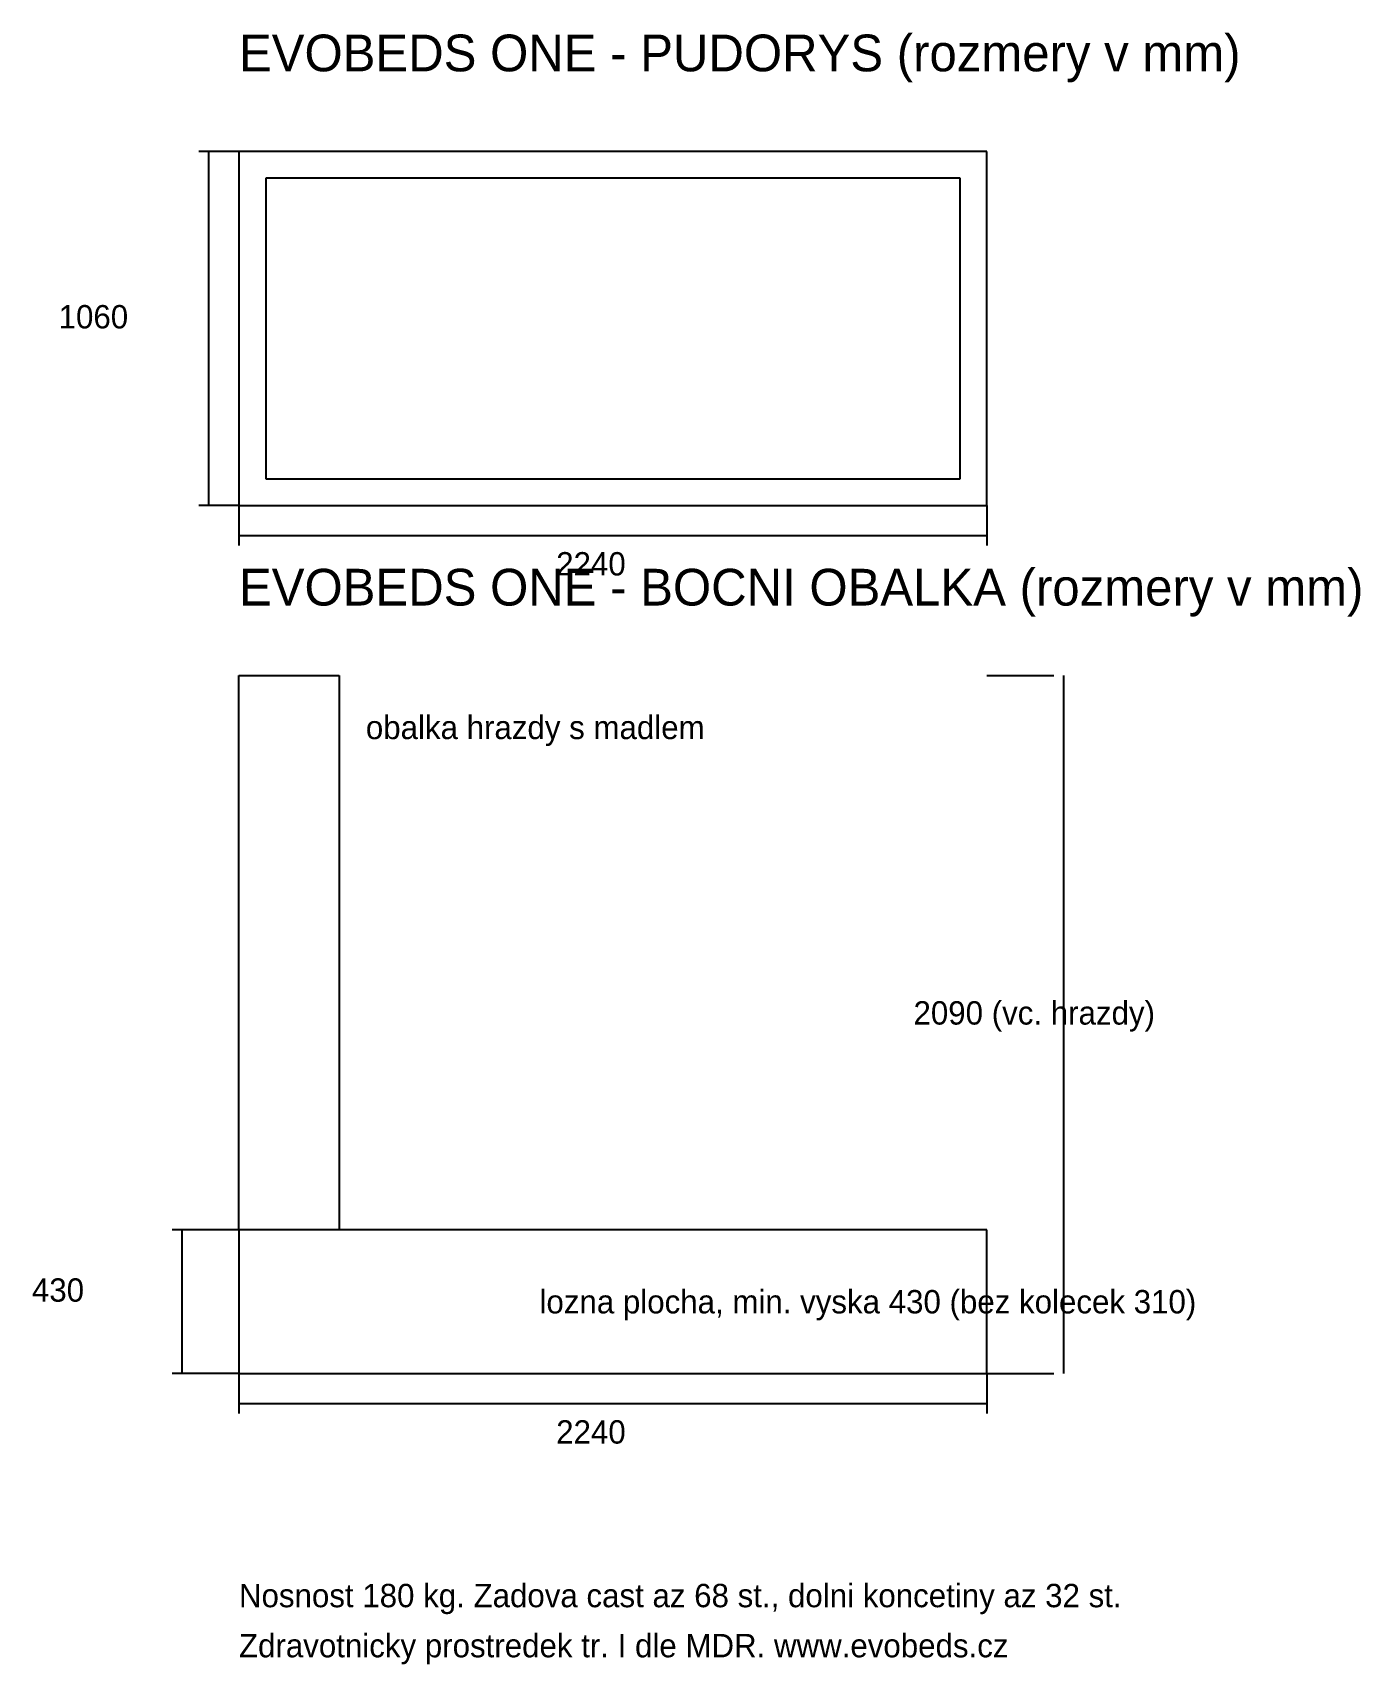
# Model space of a CAD drawing. Extents: x -618 to 3358, y -3471 to 1416.
import ezdxf

# ---------------------------------------------------------------- set-up
doc = ezdxf.new("R2010")
doc.units = 0
for name, color, linetype in [('KOTY', 1, 'CONTINUOUS'), ('OBRYS', 7, 'CONTINUOUS'), ('POPIS', 3, 'CONTINUOUS')]:
    doc.layers.add(name, color=color, linetype=linetype)

msp = doc.modelspace()

# ---------------------------------------------------------------- linework, layer by layer
at = {"layer": 'KOTY'}
for p, q in [((0, 1060), (-120, 1060)), ((-90, 0), (-90, 1060)), ((0, 0), (-120, 0)), ((0, 0), (0, -120)), ((2240, 0), (2240, -120)), ((0, -90), (2240, -90)), ((2240, -510), (2440, -510)), ((2470, -2600), (2470, -510)), ((0, -2170), (-200, -2170)), ((-170, -2600), (-170, -2170)), ((0, -2600), (-200, -2600)), ((0, -2600), (0, -2720)), ((2240, -2600), (2240, -2720)), ((2240, -2600), (2440, -2600)), ((0, -2690), (2240, -2690))]:
    msp.add_line(p, q, dxfattribs=at)
at = {"layer": 'OBRYS'}
for p, q in [((2240, 1060), (0, 1060)), ((0, 1060), (0, 0)), ((2240, 0), (2240, 1060)), ((2160, 980), (80, 980)), ((80, 980), (80, 80)), ((2160, 80), (2160, 980)), ((80, 80), (2160, 80)), ((0, 0), (2240, 0)), ((0, -2170), (0, -510)), ((0, -510), (300, -510)), ((300, -510), (300, -2170)), ((2240, -2170), (0, -2170)), ((0, -2170), (0, -2600)), ((2240, -2600), (2240, -2170)), ((0, -2600), (2240, -2600))]:
    msp.add_line(p, q, dxfattribs=at)

# ---------------------------------------------------------------- texts
at = {"layer": 'KOTY'}
for s, p in [('1060', (-540, 530)), ('2240', (950, -210)), ('2090 (vc. hrazdy)', (2020, -1555)), ('430', (-620, -2385)), ('2240', (950, -2810))]:
    msp.add_text(s, height=70, dxfattribs=at).set_placement(p)
at = {"layer": 'POPIS'}
for s, height, p in [('EVOBEDS ONE - PUDORYS (rozmery v mm)', 110, (0, 1300)), ('EVOBEDS ONE - BOCNI OBALKA (rozmery v mm)', 110, (0, -300)), ('obalka hrazdy s madlem', 70, (380, -700)), ('lozna plocha, min. vyska 430 (bez kolecek 310)', 70, (900, -2420)), ('Nosnost 180 kg. Zadova cast az 68 st., dolni koncetiny az 32 st.', 70, (0, -3300)), ('Zdravotnicky prostredek tr. I dle MDR. www.evobeds.cz', 70, (0, -3450))]:
    msp.add_text(s, height=height, dxfattribs=at).set_placement(p)

doc.saveas('drawing.dxf')
